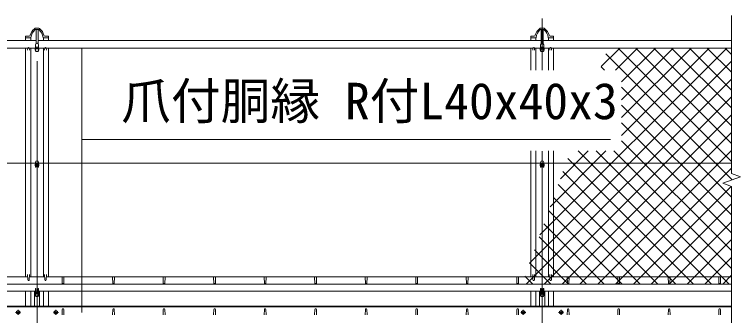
# Model space of a CAD drawing. Units: millimetres, scale not verified. Extents: x -12600 to 12600, y -8910 to 8910.
# Drawn here: x -7392 to -4517, y 3230 to 4424 of the extents above; entities that cross this region are included whole.
import ezdxf
from ezdxf.enums import TextEntityAlignment as Align

# ---------------------------------------------------------------- set-up
doc = ezdxf.new("R2010")
doc.units = ezdxf.units.MM
doc.header["$LTSCALE"] = 60
doc.linetypes.add('USER1', pattern=[50.8, 31.75, -6.35, 6.35, -6.35])
for name, color, linetype, lineweight in [('0-1_D-BMK', 2, 'USER1', 13), ('0-2_D-DCR-HCH', 7, 'Continuous', 9), ('0-4_D-STR1', 1, 'Continuous', 18), ('0-6_D-STR3', 3, 'Continuous', 13), ('0-7_D-STR-DIM', 7, 'Continuous', 9), ('0-9_D-STR-TXT', 7, 'Continuous', 9)]:
    doc.layers.add(name, color=color, linetype=linetype, lineweight=lineweight)
doc.styles.add('ＭＳ ゴシック', font='')
doc.styles.get('ＭＳ ゴシック').set_extended_font_data('MS Gothic')

msp = doc.modelspace()

# ---------------------------------------------------------------- linework, layer by layer
at = {"layer": '0-1_D-BMK'}
for p, q in [((-7302.38, -3762.35), (-7302.38, 4423.54)), ((-5302.38, 4202.95), (-5302.38, 4407.73)), ((-5302.38, 1976.32), (-5302.38, 3882.4)), ((-7377.38, 3252.65), (-7377.38, 3232.65)), ((-7227.38, 3252.65), (-7227.38, 3232.65)), ((-5377.38, 3252.65), (-5377.38, 3232.65)), ((-5227.38, 3252.65), (-5227.38, 3232.65)), ((-7387.38, 3242.65), (-7367.38, 3242.65)), ((-7217.38, 3242.65), (-7237.38, 3242.65)), ((-5387.38, 3242.65), (-5367.38, 3242.65)), ((-5217.38, 3242.65), (-5237.38, 3242.65))]:
    msp.add_line(p, q, dxfattribs=at)
at = {"layer": '0-2_D-DCR-HCH'}
for p, q in [((-5311.29, 3550.13), (-4570.92, 4290.51)), ((-5068.51, 4217.18), (-4995.18, 4290.51)), ((-5012.03, 4202.95), (-4924.47, 4290.51)), ((-4552.37, 3840.86), (-5002.02, 4290.51)), ((-4988, 4156.27), (-4853.76, 4290.51)), ((-4988, 4085.56), (-4783.05, 4290.51)), ((-4988, 4014.85), (-4712.34, 4290.51)), ((-4988, 3944.13), (-4641.63, 4290.51)), ((-4552.37, 3911.57), (-4931.31, 4290.51)), ((-4552.38, 3982.28), (-4860.6, 4290.51)), ((-4552.38, 4052.99), (-4789.89, 4290.51)), ((-4552.38, 4123.71), (-4719.18, 4290.51)), ((-4552.38, 4194.42), (-4648.47, 4290.51)), ((-4552.38, 4265.13), (-4577.76, 4290.51)), ((-4550.17, 3767.95), (-5050.07, 4267.85)), ((-5351.76, 3438.96), (-4552.38, 4238.34)), ((-5055.88, 4202.95), (-5068.94, 4216)), ((-5365.12, 3354.89), (-4552.38, 4167.63)), ((-4552.37, 3699.44), (-4988, 4135.07)), ((-5294.41, 3354.89), (-4552.38, 4096.92)), ((-4552.38, 3628.73), (-4988, 4064.36)), ((-5223.7, 3354.89), (-4552.38, 4026.21)), ((-4552.38, 3558.02), (-4988, 3993.65)), ((-5152.99, 3354.89), (-4552.38, 3955.5)), ((-4552.38, 3487.31), (-4988, 3922.94)), ((-5270.83, 3661.31), (-5049.74, 3882.4)), ((-5230.37, 3772.48), (-5120.45, 3882.4)), ((-4632.08, 3354.89), (-5159.6, 3882.4)), ((-4561.37, 3354.89), (-5088.89, 3882.4)), ((-5082.28, 3354.89), (-4552.37, 3884.79)), ((-4552.38, 3416.6), (-5018.18, 3882.4)), ((-4702.79, 3354.89), (-5201.02, 3853.11)), ((-4773.5, 3354.89), (-5219.89, 3801.27)), ((-5011.57, 3354.89), (-4552.37, 3814.08)), ((-4844.22, 3354.89), (-5238.76, 3749.43)), ((-4940.86, 3354.89), (-4553.75, 3742)), ((-4914.93, 3354.89), (-5257.63, 3697.59)), ((-4870.15, 3354.89), (-4552.37, 3672.66)), ((-4985.64, 3354.89), (-5276.5, 3645.74)), ((-5056.35, 3354.89), (-5295.36, 3593.9)), ((-4799.44, 3354.89), (-4552.38, 3601.95)), ((-5127.06, 3354.89), (-5314.23, 3542.06)), ((-4728.72, 3354.89), (-4552.38, 3531.24)), ((-5197.77, 3354.89), (-5333.1, 3490.22)), ((-4658.01, 3354.89), (-4552.38, 3460.52)), ((-5268.48, 3354.89), (-5351.97, 3438.38)), ((-5339.19, 3354.89), (-5370.84, 3386.53)), ((-4587.3, 3354.89), (-4552.38, 3389.81))]:
    msp.add_line(p, q, dxfattribs=at)
at = {"layer": '0-4_D-STR1'}
for p, q in [((-7309.88, 4368.88), (-7294.87, 4368.88)), ((-7308.82, 4363.88), (-7295.93, 4363.88)), ((-5309.88, 4368.88), (-5294.87, 4368.88)), ((-5308.82, 4363.88), (-5295.93, 4363.88)), ((-7306.38, 4320.09), (-9298.38, 4320.09)), ((-7347.38, 4330.69), (-7347.38, 4336.26)), ((-7347.38, 4330.69), (-7347.38, 4336.26)), ((-7347.38, 4330.69), (-7347.38, 4320.09)), ((-7329.02, 4330.69), (-7347.38, 4330.69)), ((-7333.8, 4337.76), (-7345.88, 4337.76)), ((-7327.38, 4330.69), (-7327.38, 4320.09)), ((-5306.38, 4320.09), (-7298.38, 4320.09)), ((-7277.38, 4320.09), (-7277.38, 4330.69)), ((-7275.73, 4330.69), (-7257.38, 4330.69)), ((-7270.95, 4337.76), (-7258.88, 4337.76)), ((-7257.38, 4330.69), (-7257.38, 4336.26)), ((-7257.38, 4320.09), (-7257.38, 4330.69)), ((-5347.38, 4330.69), (-5347.38, 4336.26)), ((-5347.38, 4330.69), (-5347.38, 4336.26)), ((-5347.38, 4330.69), (-5347.38, 4320.09)), ((-5329.02, 4330.69), (-5347.38, 4330.69)), ((-5333.8, 4337.76), (-5345.88, 4337.76)), ((-5327.38, 4330.69), (-5327.38, 4320.09)), ((-4552.38, 4320.09), (-5298.38, 4320.09)), ((-5277.38, 4320.09), (-5277.38, 4330.69)), ((-5275.73, 4330.69), (-5257.38, 4330.69)), ((-5270.95, 4337.76), (-5258.88, 4337.76)), ((-5257.38, 4330.69), (-5257.38, 4336.26)), ((-5257.38, 4320.09), (-5257.38, 4330.69)), ((-7338.65, 4290.51), (-9266.1, 4290.51)), ((-7347.38, 4290.51), (-7347.38, 3383.17)), ((-7338.88, 4290.07), (-7339.63, 4282.52)), ((-7308.63, 4290.51), (-7333.1, 4290.51)), ((-7332.88, 4290.07), (-7332.13, 4282.52)), ((-7327.38, 4290.51), (-7327.38, 3383.17)), ((-7271.65, 4290.51), (-7296.13, 4290.51)), ((-7277.38, 3383.17), (-7277.38, 4290.51)), ((-7271.88, 4290.07), (-7272.63, 4282.52)), ((-5338.65, 4290.51), (-7266.1, 4290.51)), ((-7265.88, 4290.07), (-7265.13, 4282.52)), ((-7257.38, 3383.17), (-7257.38, 4290.51)), ((-5347.38, 4290.51), (-5347.38, 4202.95)), ((-5338.88, 4290.07), (-5339.63, 4282.52)), ((-5308.63, 4290.51), (-5333.1, 4290.51)), ((-5332.88, 4290.07), (-5332.13, 4282.52)), ((-5327.38, 4290.51), (-5327.38, 4202.95)), ((-5271.65, 4290.51), (-5296.13, 4290.51)), ((-5277.38, 4202.95), (-5277.38, 4290.51)), ((-5271.88, 4290.07), (-5272.63, 4282.52)), ((-4552.38, 4290.51), (-5266.1, 4290.51)), ((-5265.88, 4290.07), (-5265.13, 4282.52)), ((-5257.38, 4202.95), (-5257.38, 4290.51)), ((-5347.38, 3882.4), (-5347.38, 3383.17)), ((-5327.38, 3882.4), (-5327.38, 3383.17)), ((-5277.38, 3383.17), (-5277.38, 3882.4)), ((-5257.38, 3383.17), (-5257.38, 3882.4)), ((-7338.88, 3370.95), (-7339.63, 3392.45)), ((-7332.88, 3370.95), (-7332.13, 3392.45)), ((-7271.88, 3370.95), (-7272.63, 3392.45)), ((-7265.88, 3370.95), (-7265.13, 3392.45)), ((-5338.88, 3370.95), (-5339.63, 3392.45)), ((-5332.88, 3370.95), (-5332.13, 3392.45)), ((-5271.88, 3370.95), (-5272.63, 3392.45)), ((-5265.88, 3370.95), (-5265.13, 3392.45)), ((-7339.3, 3383.17), (-9265.45, 3383.17)), ((-7272.3, 3383.17), (-7332.45, 3383.17)), ((-5339.3, 3383.17), (-7265.45, 3383.17)), ((-7202.38, 3358.24), (-7203.13, 3380.95)), ((-7196.38, 3358.24), (-7195.63, 3380.95)), ((-7002.38, 3358.24), (-7003.13, 3380.95)), ((-6996.38, 3358.24), (-6995.63, 3380.95)), ((-6802.38, 3358.24), (-6803.13, 3380.95)), ((-6796.38, 3358.24), (-6795.63, 3380.95)), ((-6602.38, 3358.24), (-6603.13, 3380.95)), ((-6596.38, 3358.24), (-6595.63, 3380.95)), ((-6402.38, 3358.24), (-6403.13, 3380.95)), ((-6396.38, 3358.24), (-6395.63, 3380.95)), ((-6202.38, 3358.24), (-6203.13, 3380.95)), ((-6196.38, 3358.24), (-6195.63, 3380.95)), ((-6002.38, 3358.24), (-6003.13, 3380.95)), ((-5996.38, 3358.24), (-5995.63, 3380.95)), ((-5802.38, 3358.24), (-5803.13, 3380.95)), ((-5796.38, 3358.24), (-5795.63, 3380.95)), ((-5602.38, 3358.24), (-5603.13, 3380.95)), ((-5596.38, 3358.24), (-5595.63, 3380.95)), ((-5402.38, 3358.24), (-5403.13, 3380.95)), ((-5396.38, 3358.24), (-5395.63, 3380.95)), ((-5272.3, 3383.17), (-5332.45, 3383.17)), ((-5265.45, 3383.17), (-4552.38, 3383.17)), ((-5202.38, 3358.24), (-5203.13, 3380.95)), ((-5196.38, 3358.24), (-5195.63, 3380.95)), ((-5002.38, 3358.24), (-5003.13, 3380.95)), ((-4996.38, 3358.24), (-4995.63, 3380.95)), ((-4802.38, 3358.24), (-4803.13, 3380.95)), ((-4796.38, 3358.24), (-4795.63, 3380.95)), ((-4602.38, 3358.24), (-4603.13, 3380.95)), ((-4596.38, 3358.24), (-4595.63, 3380.95)), ((-4552.38, 3354.89), (-9347.38, 3354.89)), ((-7308.63, 3326.6), (-9296.13, 3326.6)), ((-7347.38, 3326.6), (-7347.38, 3267.65)), ((-7327.38, 3326.6), (-7327.38, 3267.65)), ((-7312.38, 3326.6), (-7312.38, 3267.65)), ((-7298.13, 3326.6), (-7306.63, 3326.6)), ((-7306.63, 3326.6), (-7298.13, 3326.6)), ((-5308.63, 3326.6), (-7296.13, 3326.6)), ((-7292.38, 3267.65), (-7292.38, 3326.6)), ((-7277.38, 3267.65), (-7277.38, 3326.6)), ((-7257.38, 3267.65), (-7257.38, 3326.6)), ((-5347.38, 3326.6), (-5347.38, 3267.65)), ((-5327.38, 3326.6), (-5327.38, 3267.65)), ((-5312.38, 3326.6), (-5312.38, 3267.65)), ((-5306.63, 3326.6), (-5298.13, 3326.6)), ((-5296.13, 3326.6), (-4552.38, 3326.6)), ((-5292.38, 3267.65), (-5292.38, 3326.6)), ((-5277.38, 3267.65), (-5277.38, 3326.6)), ((-5257.38, 3267.65), (-5257.38, 3326.6)), ((-9347.38, 3267.65), (-4552.38, 3267.65)), ((-9347.38, 3264.65), (-4552.38, 3264.65)), ((-7202.38, 3254.52), (-7203.13, 3233.02)), ((-7196.38, 3254.52), (-7195.63, 3233.02)), ((-7002.38, 3254.52), (-7003.13, 3233.02)), ((-6996.38, 3254.52), (-6995.63, 3233.02)), ((-6802.38, 3254.52), (-6803.13, 3233.02)), ((-6796.38, 3254.52), (-6795.63, 3233.02)), ((-6602.38, 3254.52), (-6603.13, 3233.02)), ((-6596.38, 3254.52), (-6595.63, 3233.02)), ((-6402.38, 3254.52), (-6403.13, 3233.02)), ((-6396.38, 3254.52), (-6395.63, 3233.02)), ((-6202.38, 3254.52), (-6203.13, 3233.02)), ((-6196.38, 3254.52), (-6195.63, 3233.02)), ((-6002.38, 3254.52), (-6003.13, 3233.02)), ((-5996.38, 3254.52), (-5995.63, 3233.02)), ((-5802.38, 3254.52), (-5803.13, 3233.02)), ((-5796.38, 3254.52), (-5795.63, 3233.02)), ((-5602.38, 3254.52), (-5603.13, 3233.02)), ((-5596.38, 3254.52), (-5595.63, 3233.02)), ((-5402.38, 3254.52), (-5403.13, 3233.02)), ((-5396.38, 3254.52), (-5395.63, 3233.02)), ((-5202.38, 3254.52), (-5203.13, 3233.02)), ((-5196.38, 3254.52), (-5195.63, 3233.02)), ((-5002.38, 3254.52), (-5003.13, 3233.02)), ((-4996.38, 3254.52), (-4995.63, 3233.02)), ((-4802.38, 3254.52), (-4803.13, 3233.02)), ((-4796.38, 3254.52), (-4795.63, 3233.02)), ((-4602.38, 3254.52), (-4603.13, 3233.02)), ((-4596.38, 3254.52), (-4595.63, 3233.02))]:
    msp.add_line(p, q, dxfattribs=at)
for centre, radius, start, end in [((-7333.8, 4341.76), 4, 270, 350.85863), ((-7280.59, 4327.64), 51.07, 129.15493, 164.69044), ((-7270.42, 4322.49), 57.07, 135.26125, 169.49469), ((-7309.88, 4365.38), 3.5, 90, 147.73028), ((-7308.82, 4361.38), 2.5, 90, 149.15113), ((-7295.93, 4361.38), 2.5, 30.84887, 90), ((-7294.87, 4365.38), 3.5, 32.26972, 90), ((-7334.33, 4322.49), 57.07, 10.50531, 44.73875), ((-7324.16, 4327.64), 51.07, 15.30956, 50.84507), ((-7270.95, 4341.76), 4, 189.14137, 270), ((-5333.8, 4341.76), 4, 270, 350.85863), ((-5280.59, 4327.64), 51.07, 129.15493, 164.69044), ((-5270.42, 4322.49), 57.07, 135.26125, 169.49469), ((-5309.88, 4365.38), 3.5, 90, 147.73028), ((-5308.82, 4361.38), 2.5, 90, 149.15113), ((-5295.93, 4361.38), 2.5, 30.84887, 90), ((-5294.87, 4365.38), 3.5, 32.26972, 90), ((-5334.33, 4322.49), 57.07, 10.50531, 44.73875), ((-5324.16, 4327.64), 51.07, 15.30956, 50.84507), ((-5270.95, 4341.76), 4, 189.14137, 270), ((-7345.88, 4336.26), 1.5, 90, 180), ((-7329.02, 4333.19), 2.5, 270, 353.11764), ((-7275.73, 4333.19), 2.5, 186.88236, 270), ((-7258.88, 4336.26), 1.5, 0, 90), ((-5345.88, 4336.26), 1.5, 90, 180), ((-5329.02, 4333.19), 2.5, 270, 353.11764), ((-5275.73, 4333.19), 2.5, 186.88236, 270), ((-5258.88, 4336.26), 1.5, 0, 90), ((-7335.88, 4288.82), 3.25, 22.61986, 157.38014), ((-7268.88, 4288.82), 3.25, 22.61986, 157.38014), ((-5335.88, 4288.82), 3.25, 22.61986, 157.38014), ((-5268.88, 4288.82), 3.25, 22.61986, 157.38014), ((-7335.88, 3372.2), 3.25, 202.61986, 337.38014), ((-7268.88, 3372.2), 3.25, 202.61986, 337.38014), ((-5335.88, 3372.2), 3.25, 202.61986, 337.38014), ((-5268.88, 3372.2), 3.25, 202.61986, 337.38014), ((-7199.38, 3359.49), 3.25, 202.61986, 337.38014), ((-6999.38, 3359.49), 3.25, 202.61986, 337.38014), ((-6799.38, 3359.49), 3.25, 202.61986, 337.38014), ((-6599.38, 3359.49), 3.25, 202.61986, 337.38014), ((-6399.38, 3359.49), 3.25, 202.61986, 337.38014), ((-6199.38, 3359.49), 3.25, 202.61986, 337.38014), ((-5999.38, 3359.49), 3.25, 202.61986, 337.38014), ((-5799.38, 3359.49), 3.25, 202.61986, 337.38014), ((-5599.38, 3359.49), 3.25, 202.61986, 337.38014), ((-5399.38, 3359.49), 3.25, 202.61986, 337.38014), ((-5199.38, 3359.49), 3.25, 202.61986, 337.38014), ((-4999.38, 3359.49), 3.25, 202.61986, 337.38014), ((-4799.38, 3359.49), 3.25, 202.61986, 337.38014), ((-4599.38, 3359.49), 3.25, 202.61986, 337.38014), ((-7199.38, 3253.27), 3.25, 22.61986, 157.38014), ((-6999.38, 3253.27), 3.25, 22.61986, 157.38014), ((-6799.38, 3253.27), 3.25, 22.61986, 157.38014), ((-6599.38, 3253.27), 3.25, 22.61986, 157.38014), ((-6399.38, 3253.27), 3.25, 22.61986, 157.38014), ((-6199.38, 3253.27), 3.25, 22.61986, 157.38014), ((-5999.38, 3253.27), 3.25, 22.61986, 157.38014), ((-5799.38, 3253.27), 3.25, 22.61986, 157.38014), ((-5599.38, 3253.27), 3.25, 22.61986, 157.38014), ((-5399.38, 3253.27), 3.25, 22.61986, 157.38014), ((-5199.38, 3253.27), 3.25, 22.61986, 157.38014), ((-4999.38, 3253.27), 3.25, 22.61986, 157.38014), ((-4799.38, 3253.27), 3.25, 22.61986, 157.38014), ((-4599.38, 3253.27), 3.25, 22.61986, 157.38014)]:
    msp.add_arc(centre, radius, start, end, dxfattribs=at)
at = {"layer": '0-6_D-STR3'}
for p, q in [((-7308.68, 4370.01), (-7309.88, 4369.32)), ((-7309.88, 4368.88), (-7309.88, 4369.32)), ((-7308.68, 4370.01), (-7296.08, 4370.01)), ((-7306.13, 4368.88), (-7306.13, 4369.32)), ((-7298.62, 4368.88), (-7298.62, 4369.32)), ((-7296.08, 4370.01), (-7294.87, 4369.32)), ((-7294.87, 4368.88), (-7294.87, 4369.32)), ((-5308.68, 4370.01), (-5309.88, 4369.32)), ((-5309.88, 4368.88), (-5309.88, 4369.32)), ((-5308.68, 4370.01), (-5296.08, 4370.01)), ((-5306.13, 4368.88), (-5306.13, 4369.32)), ((-5298.62, 4368.88), (-5298.62, 4369.32)), ((-5296.08, 4370.01), (-5294.87, 4369.32)), ((-5294.87, 4368.88), (-5294.87, 4369.32)), ((-7309.88, 4368.88), (-7294.87, 4368.88)), ((-7306.38, 4308.24), (-7306.38, 4363.88)), ((-7298.38, 4308.24), (-7298.38, 4363.88)), ((-5309.88, 4368.88), (-5294.87, 4368.88)), ((-5306.38, 4308.24), (-5306.38, 4363.88)), ((-5298.38, 4308.24), (-5298.38, 4363.88)), ((-7309.88, 4287.74), (-7309.88, 4283.14)), ((-7308.63, 4303.41), (-7308.63, 4289.65)), ((-7306.13, 4293.46), (-7306.13, 4288.87)), ((-7294.87, 4287.74), (-7298.62, 4293.46)), ((-7298.62, 4293.46), (-7298.62, 4288.87)), ((-7296.13, 4303.41), (-7296.13, 4289.65)), ((-7294.87, 4287.74), (-7294.87, 4283.14)), ((-5309.88, 4287.74), (-5309.88, 4283.14)), ((-5308.63, 4303.41), (-5308.63, 4289.65)), ((-5306.13, 4293.46), (-5306.13, 4288.87)), ((-5294.87, 4287.74), (-5298.62, 4293.46)), ((-5298.62, 4293.46), (-5298.62, 4288.87)), ((-5296.13, 4303.41), (-5296.13, 4289.65)), ((-5294.87, 4287.74), (-5294.87, 4283.14)), ((-7308.63, 4280.96), (-7308.63, 4277.84)), ((-7308.63, 4277.84), (-7306.82, 4277.84)), ((-7297.93, 4277.84), (-7296.13, 4277.84)), ((-7296.13, 4280.96), (-7296.13, 4277.84)), ((-5308.63, 4280.96), (-5308.63, 4277.84)), ((-5308.63, 4277.84), (-5306.82, 4277.84)), ((-5297.93, 4277.84), (-5296.13, 4277.84)), ((-5296.13, 4280.96), (-5296.13, 4277.84)), ((-9282.38, 3834.37), (-7308.63, 3834.37)), ((-7309.88, 3824.45), (-7309.88, 3828.53)), ((-7308.63, 3837.13), (-7308.63, 3830.31)), ((-7306.38, 3824.43), (-7306.38, 3821.6)), ((-7306.13, 3829.76), (-7306.13, 3833.84)), ((-7298.62, 3829.76), (-7298.62, 3833.84)), ((-7298.38, 3824.43), (-7298.38, 3821.6)), ((-7296.13, 3837.13), (-7296.13, 3830.31)), ((-5308.63, 3834.37), (-7296.13, 3834.37)), ((-7294.87, 3824.45), (-7294.87, 3828.53)), ((-5309.88, 3824.45), (-5309.88, 3828.53)), ((-5308.63, 3837.13), (-5308.63, 3830.31)), ((-5306.38, 3824.43), (-5306.38, 3821.6)), ((-5306.13, 3829.76), (-5306.13, 3833.84)), ((-5298.62, 3829.76), (-5298.62, 3833.84)), ((-5298.38, 3824.43), (-5298.38, 3821.6)), ((-5296.13, 3837.13), (-5296.13, 3830.31)), ((-5296.13, 3834.37), (-4552.38, 3834.37)), ((-5294.87, 3824.45), (-5294.87, 3828.53)), ((-7308.63, 3822.67), (-7308.63, 3818.63)), ((-7308.63, 3818.63), (-7306.63, 3818.63)), ((-7306.63, 3819.85), (-7306.63, 3818.63)), ((-7298.13, 3819.85), (-7298.13, 3818.63)), ((-7298.13, 3818.63), (-7296.13, 3818.63)), ((-7296.13, 3822.67), (-7296.13, 3818.63)), ((-5308.63, 3822.67), (-5308.63, 3818.63)), ((-5308.63, 3818.63), (-5306.63, 3818.63)), ((-5306.63, 3819.85), (-5306.63, 3818.63)), ((-5298.13, 3819.85), (-5298.13, 3818.63)), ((-5298.13, 3818.63), (-5296.13, 3818.63)), ((-5296.13, 3822.67), (-5296.13, 3818.63)), ((-7308.63, 3318.09), (-7308.63, 3336.68)), ((-7306.63, 3336.68), (-7308.63, 3336.68)), ((-7306.63, 3321.14), (-7306.63, 3336.68)), ((-7298.13, 3321.14), (-7298.13, 3336.68)), ((-7298.13, 3336.68), (-7296.13, 3336.68)), ((-7296.13, 3318.09), (-7296.13, 3336.68)), ((-5308.63, 3318.09), (-5308.63, 3336.68)), ((-5306.63, 3336.68), (-5308.63, 3336.68)), ((-5306.63, 3321.14), (-5306.63, 3336.68)), ((-5298.13, 3321.14), (-5298.13, 3336.68)), ((-5298.13, 3336.68), (-5296.13, 3336.68)), ((-5296.13, 3318.09), (-5296.13, 3336.68)), ((-7309.88, 3316.17), (-7309.88, 3311.57)), ((-7308.63, 3326.07), (-7306.63, 3326.07)), ((-7306.13, 3321.9), (-7306.13, 3317.3)), ((-7294.87, 3316.17), (-7298.62, 3321.9)), ((-7298.62, 3321.9), (-7298.62, 3317.3)), ((-7298.13, 3326.07), (-7296.13, 3326.07)), ((-7294.87, 3316.17), (-7294.87, 3311.57)), ((-5309.88, 3316.17), (-5309.88, 3311.57)), ((-5308.63, 3326.07), (-5306.63, 3326.07)), ((-5306.13, 3321.9), (-5306.13, 3317.3)), ((-5294.87, 3316.17), (-5298.62, 3321.9)), ((-5298.62, 3321.9), (-5298.62, 3317.3)), ((-5298.13, 3326.07), (-5296.13, 3326.07)), ((-5294.87, 3316.17), (-5294.87, 3311.57)), ((-7383.88, 3246.4), (-7377.38, 3250.16)), ((-7377.38, 3250.16), (-7370.88, 3246.4)), ((-7227.38, 3250.16), (-7233.88, 3246.4)), ((-7220.88, 3246.4), (-7227.38, 3250.16)), ((-5383.88, 3246.4), (-5377.38, 3250.16)), ((-5377.38, 3250.16), (-5370.88, 3246.4)), ((-5227.38, 3250.16), (-5233.88, 3246.4)), ((-5220.88, 3246.4), (-5227.38, 3250.16)), ((-7383.88, 3238.9), (-7383.88, 3246.4)), ((-7377.38, 3235.15), (-7383.88, 3238.9)), ((-7370.88, 3238.9), (-7377.38, 3235.15)), ((-7370.88, 3246.4), (-7370.88, 3238.9)), ((-7233.88, 3246.4), (-7233.88, 3238.9)), ((-7233.88, 3238.9), (-7227.38, 3235.15)), ((-7227.38, 3235.15), (-7220.88, 3238.9)), ((-7220.88, 3238.9), (-7220.88, 3246.4)), ((-5383.88, 3238.9), (-5383.88, 3246.4)), ((-5377.38, 3235.15), (-5383.88, 3238.9)), ((-5370.88, 3238.9), (-5377.38, 3235.15)), ((-5370.88, 3246.4), (-5370.88, 3238.9)), ((-5233.88, 3246.4), (-5233.88, 3238.9)), ((-5233.88, 3238.9), (-5227.38, 3235.15)), ((-5227.38, 3235.15), (-5220.88, 3238.9)), ((-5220.88, 3238.9), (-5220.88, 3246.4))]:
    msp.add_line(p, q, dxfattribs=at)
for points in [[(-7298.62, 4293.46), (-7306.13, 4293.46), (-7309.88, 4287.74)], [(-5298.62, 4293.46), (-5306.13, 4293.46), (-5309.88, 4287.74)], [(-7294.87, 3828.53), (-7298.62, 3833.84), (-7306.13, 3833.84), (-7309.88, 3828.53)], [(-7294.87, 3824.45), (-7298.62, 3829.76), (-7306.13, 3829.76), (-7309.88, 3824.45), (-7306.13, 3819.14), (-7304.35, 3819.14)], [(-7300.4, 3819.14), (-7298.62, 3819.14), (-7294.87, 3824.45)], [(-5294.87, 3828.53), (-5298.62, 3833.84), (-5306.13, 3833.84), (-5309.88, 3828.53)], [(-5294.87, 3824.45), (-5298.62, 3829.76), (-5306.13, 3829.76), (-5309.88, 3824.45), (-5306.13, 3819.14), (-5304.35, 3819.14)], [(-5300.4, 3819.14), (-5298.62, 3819.14), (-5294.87, 3824.45)], [(-7298.62, 3321.9), (-7306.13, 3321.9), (-7309.88, 3316.17)], [(-5298.62, 3321.9), (-5306.13, 3321.9), (-5309.88, 3316.17)]]:
    msp.add_lwpolyline(points, dxfattribs=at)
for points in [[(-7298.62, 4288.87), (-7306.13, 4288.87), (-7309.88, 4283.14), (-7306.13, 4276.64), (-7298.62, 4276.64), (-7294.87, 4283.14)], [(-5298.62, 4288.87), (-5306.13, 4288.87), (-5309.88, 4283.14), (-5306.13, 4276.64), (-5298.62, 4276.64), (-5294.87, 4283.14)], [(-7298.62, 3317.3), (-7306.13, 3317.3), (-7309.88, 3311.57), (-7306.13, 3305.07), (-7298.62, 3305.07), (-7294.87, 3311.57)], [(-5298.62, 3317.3), (-5306.13, 3317.3), (-5309.88, 3311.57), (-5306.13, 3305.07), (-5298.62, 3305.07), (-5294.87, 3311.57)]]:
    msp.add_lwpolyline(points, close=True, dxfattribs=at)
for centre in [(-7377.38, 3242.65), (-7227.38, 3242.65), (-5377.38, 3242.65), (-5227.38, 3242.65)]:
    msp.add_circle(centre, 6.25, dxfattribs=at)
for centre, radius, start, end in [((-7308, 4366.58), 3.32, 55.61585, 124.38415), ((-7302.38, 4357.48), 12.42, 72.4121, 107.5879), ((-7296.75, 4366.58), 3.32, 55.61585, 124.38415), ((-5308, 4366.58), 3.32, 55.61585, 124.38415), ((-5302.38, 4357.48), 12.42, 72.4121, 107.5879), ((-5296.75, 4366.58), 3.32, 55.61585, 124.38415), ((-7302.38, 4282.89), 6.25, 177.75339, 2.24661), ((-7302.38, 4303.41), 6.25, 0, 180), ((-5302.38, 4282.89), 6.25, 177.75339, 2.24661), ((-5302.38, 4303.41), 6.25, 0, 180), ((-7302.38, 3837.13), 6.25, 0, 180), ((-7302.38, 3822.17), 4.59, 29.48458, 150.51542), ((-5302.38, 3837.13), 6.25, 0, 180), ((-5302.38, 3822.17), 4.59, 29.48458, 150.51542), ((-7302.38, 3311.33), 6.25, 177.75339, 2.24661), ((-5302.38, 3311.33), 6.25, 177.75339, 2.24661)]:
    msp.add_arc(centre, radius, start, end, dxfattribs=at)
for centre, ratio, start_param, end_param in [((-7302.38, 4283.14), 0.748157, 3.1415927, 6.2831853), ((-5302.38, 4283.14), 0.748157, 3.1415927, 6.2831853), ((-7302.38, 3824.03), 0.721249, 2.1782275, 7.2465505), ((-5302.38, 3824.03), 0.721249, 2.1782275, 7.2465505), ((-7302.38, 3311.57), 0.748157, 3.1415927, 6.2831853), ((-5302.38, 3311.57), 0.748157, 3.1415927, 6.2831853)]:
    msp.add_ellipse(centre, major_axis=(-6.25, 0), ratio=ratio, start_param=start_param, end_param=end_param, dxfattribs=at)
for centre, major_axis in [((-7302.38, 3821.6), (-4, 0)), ((-5302.38, 3821.6), (-4, 0)), ((-7302.38, 3820.75), (-2.8, 0)), ((-5302.38, 3820.75), (-2.8, 0))]:
    msp.add_ellipse(centre, major_axis=major_axis, ratio=0.707107, dxfattribs=at)
at = {"layer": '0-7_D-STR-DIM'}
for p, q in [((-4552.38, 3793.3), (-4552.38, 4420.09)), ((-4587.61, 3754.82), (-4517.14, 3780.48)), ((-4517.14, 3780.48), (-4552.37, 3793.3)), ((-4552.37, 3742), (-4587.61, 3754.82)), ((-4552.38, 3742), (-4552.38, 2143.3))]:
    msp.add_line(p, q, dxfattribs=at)
at = {"layer": '0-9_D-STR-TXT'}
for q in [(-7124.78, 4289.8), (-7124.78, 3242.2)]:
    msp.add_line((-7124.78, 3927.43), q, dxfattribs=at)
msp.add_lwpolyline([(-5031.14, 3927.43), (-7124.78, 3927.43), (-7124.78, 3385.17)], dxfattribs=at)

# ---------------------------------------------------------------- texts
at = {"layer": '0-9_D-STR-TXT', "style": 'ＭＳ ゴシック'}
msp.add_text('爪付胴縁 R付L40x40x3', height=144.3, dxfattribs=at).set_placement((-6968.96, 3965.18), align=Align.BOTTOM_LEFT)

doc.saveas('drawing.dxf')
